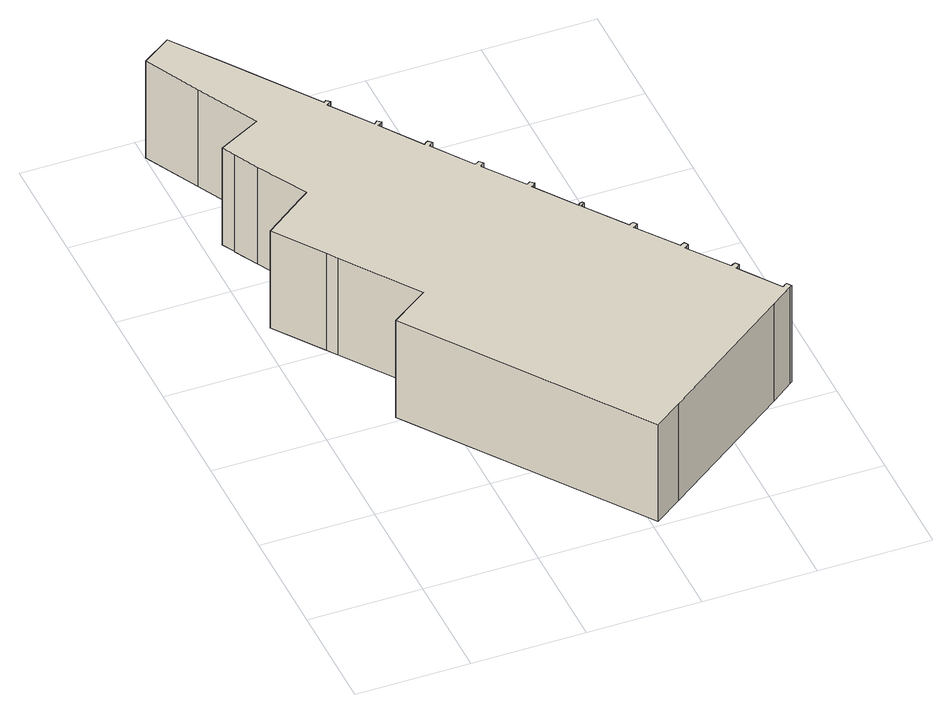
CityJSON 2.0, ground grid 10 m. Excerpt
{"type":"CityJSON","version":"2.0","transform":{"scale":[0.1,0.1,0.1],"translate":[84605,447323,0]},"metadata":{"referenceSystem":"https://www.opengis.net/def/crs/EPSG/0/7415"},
"CityObjects":{
"building1":{"type":"Building","attributes":{"measuredHeight":10.56},"geometry":[{"type":"Solid","lod":"1","boundaries":[[[[0,1,2,3,4,5,6,7,8,9,10,11,12,13,14,15,16,17,18,19,20,21,22,23,24,25,26,27,28,29,30,31,32,33,34,35,36,37,38,39,40,41,42,43,44,45,46,47,48,49,50,51,52,53,54,55,56,57,58,59,60,61,62,63,64,65,66,67,68,69,70,71,72,73,74,75,76]],[[77,78,79,80,81,82,83,84,85,86,87,88,89,90,91,92,93,94,95,96,97,98,99,100,101,102,103,104,105,106,107,108,109,110,111,112,113,114,115,116,117,118,119,120,121,122,123,124,125,126,127,128,129,130,131,132,133,134,135,136,137,138,139,140,141,142,143,144,145,146,147,148,149,150,151,152,153]],[[76,152,151,0]],[[0,151,150,1]],[[1,150,149,2]],[[2,149,148,3]],[[3,148,147,4]],[[4,147,146,5]],[[5,146,145,6]],[[6,145,144,7]],[[7,144,143,8]],[[8,143,142,9]],[[9,142,141,10]],[[10,141,140,11]],[[11,140,139,12]],[[12,139,138,13]],[[13,138,137,14]],[[14,137,136,15]],[[15,136,135,16]],[[16,135,134,17]],[[17,134,133,18]],[[18,133,132,19]],[[19,132,131,20]],[[20,131,130,21]],[[21,130,129,22]],[[22,129,128,23]],[[23,128,127,24]],[[24,127,126,25]],[[25,126,125,26]],[[26,125,124,27]],[[27,124,123,28]],[[28,123,122,29]],[[29,122,121,30]],[[30,121,120,31]],[[31,120,119,32]],[[32,119,118,33]],[[33,118,117,34]],[[34,117,116,35]],[[35,116,115,36]],[[36,115,114,37]],[[37,114,113,38]],[[38,113,112,39]],[[39,112,111,40]],[[40,111,110,41]],[[41,110,109,42]],[[42,109,108,43]],[[43,108,107,44]],[[44,107,106,45]],[[45,106,105,46]],[[46,105,104,47]],[[47,104,103,48]],[[48,103,102,49]],[[49,102,101,50]],[[50,101,100,51]],[[51,100,99,52]],[[52,99,98,53]],[[53,98,97,54]],[[54,97,96,55]],[[55,96,95,56]],[[56,95,94,57]],[[57,94,93,58]],[[58,93,92,59]],[[59,92,91,60]],[[60,91,90,61]],[[61,90,89,62]],[[62,89,88,63]],[[63,88,87,64]],[[64,87,86,65]],[[65,86,85,66]],[[66,85,84,67]],[[67,84,83,68]],[[68,83,82,69]],[[69,82,81,70]],[[70,81,80,71]],[[71,80,79,72]],[[72,79,78,73]],[[73,78,77,74]],[[74,77,153,75]],[[75,153,152,76]]]]}]}
},
"vertices":[
[198,356,5],[224,321,5],[225,322,5],[227,323,5],[230,320,5],[228,318,5],[226,317,5],[252,281,5],[253,283,5],[256,284,5],[257,282,5],[255,281,5],[253,280,5],[280,243,5],[281,244,5],[284,245,5],[286,242,5],[284,240,5],[282,239,5],[308,204,5],[309,205,5],[312,206,5],[314,203,5],[312,201,5],[310,200,5],[336,165,5],[337,166,5],[340,167,5],[342,164,5],[340,162,5],[338,161,5],[364,125,5],[366,127,5],[368,128,5],[371,124,5],[369,123,5],[349,108,5],[231,23,5],[206,5,5],[62,205,5],[96,229,5],[49,294,5],[43,303,5],[12,346,5],[50,374,5],[57,379,5],[33,423,5],[22,444,5],[22,445,5],[16,456,5],[54,476,5],[26,530,5],[1,579,5],[27,597,5],[58,554,5],[113,477,5],[115,479,5],[118,476,5],[115,474,5],[114,473,5],[140,437,5],[141,438,5],[143,440,5],[146,437,5],[144,435,5],[142,434,5],[167,398,5],[169,400,5],[171,401,5],[174,398,5],[171,396,5],[170,395,5],[195,360,5],[197,361,5],[199,362,5],[202,359,5],[199,357,5],[199,362,106],[197,361,106],[195,360,106],[170,395,106],[171,396,106],[174,398,106],[171,401,106],[169,400,106],[167,398,106],[142,434,106],[144,435,106],[146,437,106],[143,440,106],[141,438,106],[140,437,106],[114,473,106],[115,474,106],[118,476,106],[115,479,106],[113,477,106],[58,554,106],[27,597,106],[1,579,106],[26,530,106],[54,476,106],[16,456,106],[22,445,106],[22,444,106],[33,423,106],[57,379,106],[50,374,106],[12,346,106],[43,303,106],[49,294,106],[96,229,106],[62,205,106],[206,5,106],[231,23,106],[349,108,106],[369,123,106],[371,124,106],[368,128,106],[366,127,106],[364,125,106],[338,161,106],[340,162,106],[342,164,106],[340,167,106],[337,166,106],[336,165,106],[310,200,106],[312,201,106],[314,203,106],[312,206,106],[309,205,106],[308,204,106],[282,239,106],[284,240,106],[286,242,106],[284,245,106],[281,244,106],[280,243,106],[253,280,106],[255,281,106],[257,282,106],[256,284,106],[253,283,106],[252,281,106],[226,317,106],[228,318,106],[230,320,106],[227,323,106],[225,322,106],[224,321,106],[198,356,106],[199,357,106],[202,359,106]
]}
